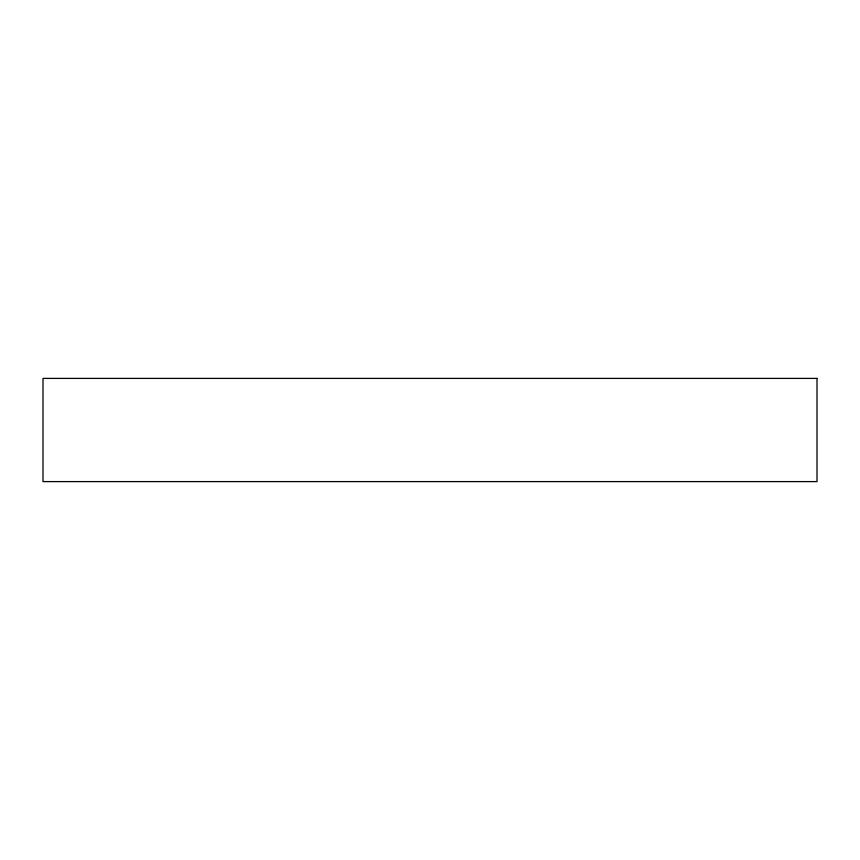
<?xml version="1.0" encoding="UTF-8"?>
<svg xmlns="http://www.w3.org/2000/svg" width="860" height="860" viewBox="0 0 860 860"><rect width="100%" height="100%" fill="white"/><g stroke="black" fill="none" stroke-linecap="round" stroke-linejoin="round"><path stroke-width="1.29" d="M817 378.4L43 378.4L43 481.6L817 481.6L817 378.4"/></g></svg>
